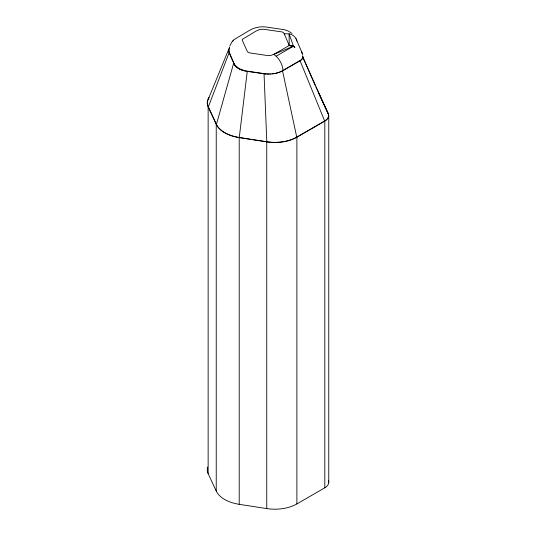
<?xml version="1.0" encoding="UTF-8"?>
<svg xmlns="http://www.w3.org/2000/svg" width="536" height="536" viewBox="0 0 536 536"><rect width="100%" height="100%" fill="white"/><g stroke="black" fill="none" stroke-linecap="round" stroke-linejoin="round"><path stroke-width="0.8" d="M229.093 49.607L229.187 52.039M302.874 57.607L302.934 57.178A7.993 4.616 0 0 0 302.693 55.985M302.632 56.809L328.099 113.599A13.266 7.658 0 0 1 324.662 121.002L296.743 137.122A30.994 17.896 0 0 1 266.801 141.752L239.27 137.491L247.264 71.409L244.048 70.772A18.566 10.72 0 0 1 234.688 65.372L228.772 52.106L228.684 49.687L229.683 47.309M239.27 137.497A32.294 18.646 0 0 1 216.43 124.312L233.582 63.509M216.43 124.312L208.343 106.878L229.046 52.89M208.343 99.039L228.899 48.883M229.756 46.076L231.753 42.223L234.346 39.43L249.95 30.123C254.982 27.276 260.965 26.251 266.673 27.068L284.817 29.782L288.576 31.189L292.06 33.487M229.314 48.816L229.643 48.006M232.262 41.553L232.865 40.904M233.126 40.622L233.689 40.012M284.227 33.781L289.219 45.473L293.36 46.237L273.775 54.384L276.14 56.173L293.36 46.237L294.934 47.202L293.433 46.183L289.098 33.842L284.227 33.781L283.658 32.91A4.556 2.633 0 0 0 281.916 31.899L263.33 29.219L259.819 29.54L256.402 30.86L242.332 39.369L242.332 40.394L247.377 51.67A5.32 3.075 0 0 0 249.414 52.85L267.323 55.53L270.62 55.51L273.775 54.384L289.219 45.473L293.433 46.183M275.464 73.365A20.187 11.651 0 0 0 282.499 70.719L300.006 60.615A8.543 4.931 0 0 0 301.681 59.255M273.876 73.673L275.873 73.278A20.174 11.651 0 0 0 282.901 70.652L300.421 60.535A8.543 4.931 0 0 0 302.894 57.593M208.839 97.74A26.425 15.256 0 0 0 208.142 106.905L216.236 124.345A32.495 18.76 0 0 0 239.21 137.605L266.754 141.866A31.189 18.01 0 0 0 296.884 137.209L324.809 121.082A13.467 7.772 0 0 0 328.293 113.572L318.069 91.535A31.162 17.99 0 0 0 317.252 90.041M207.646 467.03A26.425 15.256 0 0 0 208.142 473.623L216.236 491.063A32.495 18.76 0 0 0 239.21 504.329L266.754 508.584A31.189 18.01 0 0 0 296.884 503.927L324.809 487.8A13.467 7.772 0 0 0 328.293 480.29M272.248 73.901L274.285 73.593M270.6 74.048L272.656 73.821M271.008 73.961L267.29 74.089M269.353 74.028L264.04 73.801L247.264 71.409M233.991 63.429L235.11 65.298A18.559 10.713 0 0 0 244.456 70.698L266.057 73.908M264.449 73.727L266.064 73.914M294.746 47.061L289.219 45.473L289.098 33.842A13.186 10.392 -25.1 0 1 296.85 41.172M318.216 92.306L328.099 113.599M302.552 56.394L315.208 85.452M315.872 86.979L316.877 89.278M301.714 51.992L302.719 54.987M295.986 38.592L302.257 53.252M234.004 63.442L229.18 52.019M300.006 60.615L324.662 121.002M282.505 70.719L296.743 137.122M264.04 73.801L266.801 141.752M328.756 115.582L328.756 482.306M324.809 121.082L324.809 487.8M296.884 137.209L296.884 503.927M266.754 141.866L266.754 508.584M239.21 137.605L239.21 504.329M216.236 124.345L216.236 491.063M208.142 106.905L208.142 473.623M208.343 106.878A26.224 15.142 0 0 1 209.027 97.78M302.371 58.076A8.543 4.931 0 0 1 301.969 58.873M244.456 70.692A18.566 10.72 0 0 1 235.096 65.291M276.14 56.179A13.186 7.45 61 0 1 282.908 70.652"/></g></svg>
